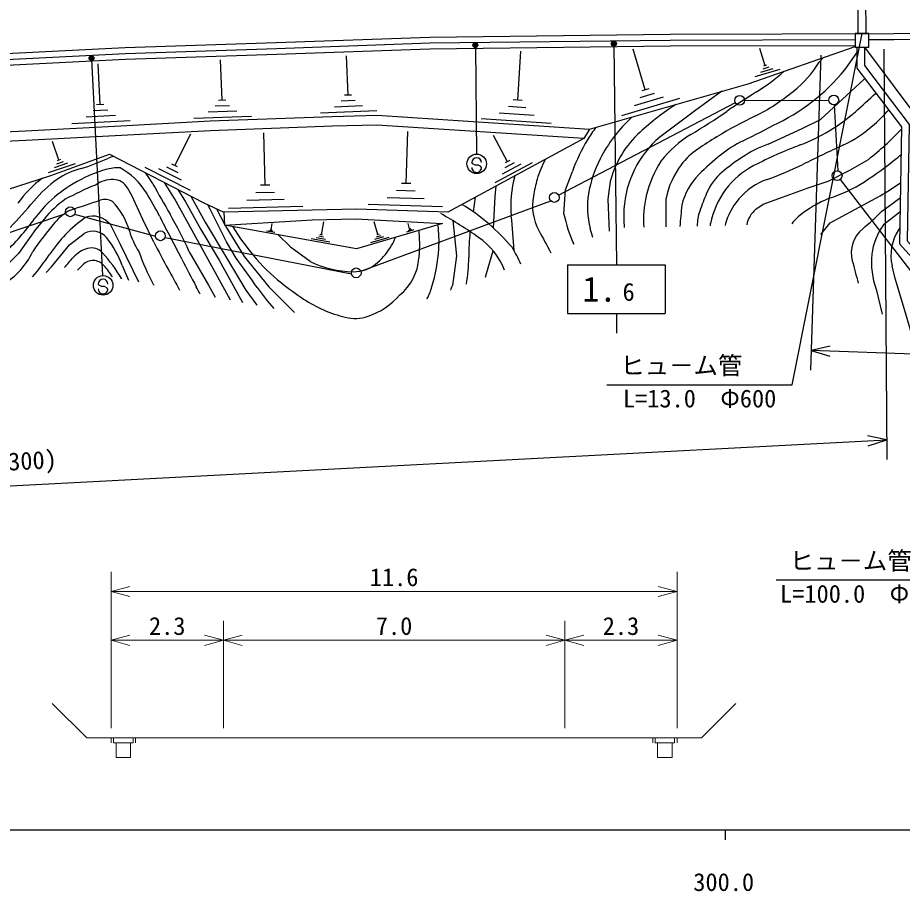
# Model space of a CAD drawing. Units: millimetres, scale not verified, with parts at other scales. Extents: x 40000 to 680000, y 20000 to 380000.
# Drawn here: x 295491 to 386150, y 198715 to 288218 of the extents above; entities that cross this region are included whole.
import ezdxf
from ezdxf.enums import TextEntityAlignment as Align

# ---------------------------------------------------------------- set-up
doc = ezdxf.new("R2010")
doc.units = ezdxf.units.MM
doc.header["$LTSCALE"] = 1000
doc.header["$PDMODE"] = 32
doc.header["$PDSIZE"] = 500
for name, color, linetype, lineweight in [('M-BGD', 7, 'Continuous', 25), ('M-STR-HTXT', 7, 'Continuous', 13), ('M-STR-STRC', 7, 'Continuous', 25), ('M-TTL-BAND', 7, 'Continuous', 25)]:
    doc.layers.add(name, color=color, linetype=linetype, lineweight=lineweight)
doc.styles.add('ＭＳ ゴシック', font='')
doc.styles.get('ＭＳ ゴシック').set_extended_font_data('MS Gothic')

msp = doc.modelspace()

# ---------------------------------------------------------------- linework, layer by layer
at = {"layer": 'M-BGD'}
for p, q in [((381563, 297104), (381604, 286583)), ((382363, 297107), (382404, 286586)), ((374876, 250620), (382019, 286584)), ((346731, 279762), (347060, 284786)), ((359812, 280827), (358563, 284992)), ((372085, 283293), (371550, 285078)), ((382276, 285203), (388478, 276886)), ((384259, 284991), (384561, 242963)), ((316439, 279764), (316278, 283892)), ((329347, 280279), (329189, 284321)), ((377806, 284371), (376730, 252111)), ((377641, 283675), (378085, 284144)), ((380611, 283341), (381477, 284634)), ((303942, 279304), (303730, 283494)), ((373589, 282911), (371039, 282146)), ((372875, 282974), (371600, 282592)), ((372480, 283134), (371843, 282943)), ((372244, 283341), (371926, 283246)), ((329708, 280293), (328986, 280265)), ((360734, 280454), (359247, 280009)), ((360184, 280938), (359440, 280715)), ((304316, 279323), (303568, 279285)), ((316807, 279778), (316070, 279750)), ((330091, 279729), (328647, 279673)), ((347179, 279733), (346282, 279792)), ((350917, 270041), (369044, 279516)), ((363322, 279933), (357372, 278150)), ((361656, 280082), (358681, 279191)), ((369986, 279726), (378628, 279776)), ((379158, 279280), (379535, 272529)), ((304720, 278743), (303224, 278668)), ((317959, 278642), (315011, 278527)), ((317199, 279203), (315725, 279146)), ((332302, 278659), (326527, 278434)), ((330835, 279180), (327948, 279067)), ((348431, 278209), (344842, 278445)), ((347581, 278986), (345786, 279104)), ((307025, 277660), (301040, 277357)), ((305499, 278183), (302506, 278031)), ((319456, 278110), (313559, 277880)), ((350177, 277374), (343001, 277845)), ((335291, 271230), (335463, 276546)), ((311593, 273078), (313245, 276328)), ((320850, 271063), (320722, 276418)), ((345683, 273465), (344242, 276133)), ((299719, 273614), (299061, 275544)), ((301380, 273257), (298622, 272317)), ((300596, 273298), (299218, 272828)), ((300158, 273456), (299468, 273221)), ((299891, 273673), (299547, 273556)), ((311937, 272319), (310776, 272909)), ((311883, 272930), (311303, 273225)), ((348207, 273351), (344395, 271293)), ((347048, 273218), (345142, 272189)), ((346366, 273342), (345413, 272827)), ((345922, 273594), (345445, 273337)), ((313206, 270505), (308563, 272865)), ((312282, 271559), (309960, 272739)), ((321328, 271074), (320372, 271051)), ((335766, 271215), (334817, 271246)), ((379794, 271652), (388967, 259686)), ((321824, 270321), (319912, 270275)), ((336216, 270440), (334318, 270502)), ((322799, 269579), (318974, 269487)), ((330657, 262236), (350129, 269443)), ((337141, 269650), (333344, 269773)), ((342211, 268341), (342393, 269828)), ((315878, 268628), (316691, 267078)), ((324730, 268859), (317080, 268677)), ((339014, 268830), (331421, 269075)), ((291087, 265031), (300411, 268173)), ((301327, 268099), (309623, 265824)), ((385904, 268301), (384239, 267005)), ((321528, 266520), (321422, 266539)), ((321475, 266529), (321581, 267123)), ((326623, 265972), (326863, 267312)), ((332412, 265998), (332026, 267310)), ((335661, 266590), (335506, 267116)), ((335777, 266543), (335590, 266487)), ((335708, 266604), (335614, 266576)), ((366496, 266906), (366495, 267117)), ((310589, 265697), (329694, 261975)), ((321853, 266199), (321005, 266350)), ((321656, 266321), (321232, 266397)), ((321566, 266425), (321354, 266463)), ((327034, 265503), (326077, 265674)), ((326829, 265738), (326350, 265823)), ((326743, 265950), (326504, 265993)), ((333515, 265712), (331641, 265160)), ((332991, 265761), (332054, 265485)), ((332702, 265880), (332233, 265742)), ((332529, 266033), (332295, 265964)), ((336104, 266475), (335352, 266254)), ((335894, 266495), (335518, 266384)), ((327478, 265226), (325564, 265569)), ((352480, 264981), (352446, 265085)), ((301625, 262350), (302162, 262903)), ((306191, 262832), (306834, 261335)), ((306143, 261504), (306158, 261466)), ((383466, 260396), (384075, 257849)), ((378744, 254563), (376796, 254110)), ((565735, 247807), (376796, 254110)), ((376796, 254110), (378710, 253529)), ((355876, 250620), (374876, 250620)), ((191025, 234851), (384547, 244963)), ((384547, 244963), (382591, 245379)), ((382645, 244346), (384547, 244963)), ((373231, 230612), (392231, 230612))]:
    msp.add_line(p, q, dxfattribs=at)
for points in [[(294280, 284537), (306502, 285158), (321995, 285665), (337715, 286240), (362368, 286520), (385279, 286595), (405369, 286647), (428329, 286590), (437356, 285864), (445079, 285114), (455840, 284388), (466837, 284261), (478728, 284533), (489282, 284779), (500227, 284365), (506086, 284022), (511966, 283869), (528608, 282171)], [(184481, 275491), (190490, 275907), (196861, 277024), (210462, 278880), (224366, 279865), (231779, 280323), (243788, 280980), (265555, 282339), (280020, 283150), (286622, 283504), (294312, 283938), (306527, 284559), (322015, 285065), (337729, 285640), (362373, 285920), (381331, 285982)], [(382714, 285986), (385281, 285995), (405369, 286047), (428303, 285692), (437272, 284862), (444980, 284159), (455886, 283407), (466909, 283023), (478997, 283220), (489279, 283594), (500206, 283249), (505966, 282905), (511912, 282528), (528543, 280972)], [(184524, 274893), (190562, 275311), (196954, 276431), (210524, 278283), (224406, 279266), (231813, 279724), (243823, 280381), (265591, 281740), (280053, 282551), (286655, 282905), (294344, 283339), (306552, 283959), (322036, 284465), (337743, 285040), (362377, 285320), (381333, 285382)], [(354096, 276790), (370352, 281456), (381334, 285274)], [(381476, 285200), (381481, 283043), (386059, 277022), (385845, 265045), (390490, 259966), (393163, 253722)], [(382276, 285203), (382281, 283314), (386864, 277285), (386651, 265349), (391172, 260405), (393968, 253876)], [(372415, 275273), (375896, 276854), (377772, 277792), (382249, 281919)], [(367645, 280679), (364862, 278650), (361289, 275978)], [(184524, 274893), (188918, 274837), (195568, 274025), (204505, 272445), (212047, 271203), (215334, 270618), (233055, 272239), (248361, 273725), (264232, 274866), (275526, 275603), (286853, 276186), (296287, 276627), (306078, 277134), (315211, 277640), (327713, 278091), (332333, 278219), (354096, 276790)], [(353500, 275827), (332314, 277218), (327745, 277092), (315257, 276641), (306132, 276135), (296337, 275629), (286902, 275187), (275584, 274605), (264300, 273868), (248445, 272728), (233149, 271243), (214492, 269537), (225089, 262523)], [(354096, 276790), (353514, 275835), (339570, 268303), (330208, 268611), (316614, 268286)], [(287230, 266696), (291121, 269549), (298878, 272054), (304894, 274243), (314559, 269241), (316614, 268286)], [(371152, 268598), (371889, 269122), (373861, 269838), (376511, 270790), (378561, 271459), (380780, 272582), (382674, 273702)], [(351460, 268090), (351643, 270567), (352339, 272476)], [(317300, 259295), (314644, 264118), (311560, 269682), (310546, 271318)], [(356128, 266331), (356011, 269604), (356116, 270451), (356270, 271643)], [(309431, 265217), (308304, 267552), (307172, 270015), (306744, 270772)], [(311902, 270616), (312704, 269347), (314273, 266516), (316122, 263387), (317944, 260098), (318534, 259055)], [(344263, 266651), (344414, 269895), (344540, 270988)], [(313221, 269933), (314721, 267262), (318872, 260293), (319985, 258772)], [(361945, 266804), (361938, 267338), (361938, 269726)], [(377817, 266012), (378756, 267192), (381270, 268578), (383876, 269969)], [(317876, 263569), (316885, 265259), (315223, 268608), (314981, 269045)], [(298217, 267581), (297316, 266505), (295584, 264043), (294191, 262707)], [(316614, 268286), (316699, 266953), (325659, 267496), (330141, 267603), (339035, 267131), (330228, 264535), (316699, 266953)], [(307894, 261128), (306033, 264994), (304991, 267016)], [(316762, 266942), (316857, 266761), (318703, 263761), (321225, 260655), (323864, 258017)], [(340069, 267435), (340452, 263818), (340042, 260765)], [(298416, 262120), (298950, 262691), (300791, 264962), (302303, 266112)], [(322173, 265974), (323466, 264751), (325449, 263257)], [(336615, 266418), (336668, 264991), (336609, 263566)], [(313079, 264238), (315054, 260807), (315739, 259600)], [(343446, 261638), (343550, 261997), (344226, 264329)], [(388655, 247595), (388685, 248322), (387960, 251953), (387539, 254338), (386581, 257634), (385433, 261499), (385098, 262812)]]:
    msp.add_lwpolyline(points, dxfattribs=at)
msp.add_lwpolyline([(382711, 286587), (381329, 286582), (381334, 285199), (382717, 285205)], close=True, dxfattribs=at)
for centre in [(369487, 279748), (379128, 279779), (379471, 272034), (350480, 269799), (300884, 268332), (310120, 265871), (330184, 262075)]:
    msp.add_circle(centre, 500, dxfattribs=at)
for centre, radius, start, end in [((364324, 295841), 20531, 296.24253, 322.49585), ((368463, 289148), 10686, 307.50509, 329.19151), ((360465, 297871), 20326, 301.85809, 311.86999), ((411749, 215346), 76836, 121.85809, 124.57168), ((360835, 298103), 22443, 297.08055, 309.03416), ((335231, 331566), 70235, 311.02845, 313.33469), ((378660, 255189), 28805, 123.06736, 132.30536), ((325618, 340333), 74954, 301.23594, 304.57168), ((368895, 292879), 18952, 291.02751, 311.02845), ((368635, 293385), 21764, 312.38933, 317.74736), ((368812, 266760), 15324, 132.62644, 152.88134), ((388086, 241794), 40123, 115.12259, 121.49172), ((315101, 387497), 124558, 296.07494, 297.90869), ((363441, 270073), 11094, 141.49253, 149.47401), ((374683, 286759), 12793, 294.89975, 312.38933), ((362570, 299139), 32423, 308.32164, 316.41438), ((371677, 265216), 20656, 149.47401, 159.42402), ((366262, 268812), 10385, 132.30536, 164.18489), ((368087, 268000), 10482, 130.43257, 176.61409), ((370432, 266439), 11466, 121.23594, 141.9012), ((393114, 233586), 49748, 121.49172, 124.13762), ((375444, 264186), 12726, 116.07494, 128.56217), ((369255, 268776), 7232, 124.13762, 142.88064), ((376749, 263331), 12704, 109.94722, 123.64196), ((393023, 230113), 48292, 111.02751, 117.20448), ((462924, 96659), 196789, 114.89975, 116.23243), ((294370, 296882), 25301, 287.52462, 294.17075), ((305888, 271220), 2828, 100.62388, 114.17075), ((383183, 254478), 25141, 128.56217, 135.32177), ((382601, 254537), 23267, 123.64196, 129.8638), ((361788, 303111), 37737, 302.87695, 309.09616), ((365758, 298225), 31442, 309.09616, 310.09436), ((363358, 266787), 15434, 153.4009, 161.52117), ((366166, 268115), 12351, 152.88134, 170.47557), ((371581, 267119), 12015, 147.84042, 166.20475), ((370288, 267994), 8528, 142.88064, 168.2837), ((374821, 265523), 8478, 117.20448, 169.15846), ((361286, 302920), 33154, 289.41544, 296.23243), ((303571, 265968), 6969, 103.11764, 125.12969), ((308670, 258550), 14707, 106.42882, 120.60521), ((305812, 268245), 4599, 87.92596, 106.42882), ((302485, 266446), 7286, 31.66246, 61.35481), ((302362, 267244), 8014, 29.3259, 39.70254), ((357942, 268944), 11909, 165.07474, 184.93884), ((370084, 267430), 6720, 135.32177, 166.4641), ((371320, 268047), 5666, 129.8638, 157.19903), ((305044, 262302), 11787, 126.43965, 144.13852), ((306634, 261615), 12292, 125.12969, 140.55497), ((308149, 259431), 13683, 120.60521, 133.9155), ((314507, 243477), 29722, 111.82169, 118.4006), ((305225, 268602), 3035, 88.40518, 125.60216), ((305262, 269934), 1702, 29.48411, 88.40518), ((527073, 393480), 249728, 209.3259, 210.13872), ((373971, 265269), 26053, 165.75764, 169.6798), ((374561, 265255), 6782, 109.41544, 139.63655), ((374201, 283907), 14871, 287.47431, 302.87695), ((368455, 296536), 30718, 300.13222, 304.733), ((280831, 253092), 32728, 26.85293, 31.66246), ((397594, 257002), 34167, 157.19903, 160.50189), ((265797, 295212), 40589, 315.42461, 320.55497), ((307043, 260580), 12088, 133.9155, 144.09753), ((306207, 261310), 10157, 125.07858, 141.87465), ((189839, 605811), 355114, 288.22522, 288.74324), ((304426, 268118), 1490, 58.1113, 108.74324), ((299911, 264346), 7314, 16.05502, 43.53306), ((353630, 268973), 5377, 169.6798, 208.27272), ((361999, 268815), 8126, 170.47557, 195.62105), ((369462, 267639), 9834, 166.20475, 185.16764), ((374684, 265151), 6943, 139.63655, 157.937), ((383162, 258595), 12001, 112.00064, 129.73642), ((332983, 339207), 87315, 305.80003, 307.32934), ((303496, 263639), 5520, 118.03259, 139.4991), ((329734, 250695), 21579, 40.45601, 58.46106), ((370863, 267835), 13262, 176.61409, 184.87628), ((490694, 255980), 127808, 174.15178, 175.12775), ((369456, 266965), 4318, 160.50189, 181.18156), ((372990, 266426), 2845, 130.23979, 168.57815), ((363779, 288738), 28729, 309.59073, 314.90165), ((276598, 282621), 25498, 313.1382, 324.09753), ((311222, 255557), 15040, 125.81492, 146.16426), ((303193, 265595), 2292, 38.32476, 109.67055), ((374116, 300322), 71833, 206.85293, 208.59022), ((275603, 247481), 41051, 24.09199, 30.13872), ((313509, 223674), 51191, 55.19333, 60.33151), ((103134, 246925), 243849, 4.09932, 4.93884), ((368307, 271954), 17285, 192.91916, 203.41535), ((373630, 265578), 5805, 157.937, 166.43511), ((377863, 264969), 3712, 129.73642, 145.10008), ((324983, 245287), 33777, 139.4991, 145.84918), ((341170, 281495), 27832, 211.8591, 219.28353), ((326702, 265354), 11973, 356.05548, 7.86132), ((319793, 257014), 35699, 14.08104, 15.62105), ((384136, 264123), 3214, 129.59073, 194.72069), ((389002, 263359), 5998, 142.56545, 174.0942), ((392173, 262288), 7661, 145.31607, 146.8831), ((303196, 264515), 1830, 38.78447, 119.2233), ((297211, 259705), 9509, 19.1943, 38.78447), ((314387, 268512), 7750, 196.05502, 213.22083), ((252971, 234299), 66135, 26.18788, 28.59022), ((330564, 266869), 3819, 328.40359, 342.27852), ((374235, 263450), 32518, 174.95822, 179.6256), ((338462, 259567), 7476, 21.93326, 55.19333), ((1370437, 815843), 1159917, 208.27272, 208.4024), ((389757, 263864), 4776, 146.8831, 192.71708), ((486142, 357845), 199516, 207.66265, 208.55698), ((327033, 269041), 7965, 312.37975, 328.40359), ((290177, 267442), 7561, 300.25538, 335.01793), ((277130, 278410), 26003, 319.91206, 326.16426), ((303402, 261762), 2915, 104.86623, 139.29005), ((303050, 263089), 1542, 41.90706, 104.86623), ((290983, 252259), 17756, 31.37439, 41.90706), ((329360, 271808), 22743, 199.36599, 208.58925), ((333912, 275557), 18454, 219.28353, 231.84773), ((321475, 265715), 17213, 342.9395, 356.05548), ((336661, 258743), 11205, 22.15192, 32.1015), ((391157, 263136), 8165, 174.0942, 199.60976), ((123315, 416716), 234660, 318.95027, 319.29005), ((303212, 261858), 1482, 41.17599, 135.12304), ((374386, 294010), 69168, 206.18788, 208.82682), ((233273, 200239), 105680, 34.81285, 36.81705), ((329992, 272387), 10198, 243.54486, 269.23442), ((329905, 265892), 3702, 269.23442, 312.37975), ((331261, 263976), 5364, 309.07991, 355.61245), ((324004, 263779), 17714, 350.68722, 359.6256), ((692161, 345050), 321693, 194.72069, 195.13942), ((297513, 256872), 9054, 31.86719, 41.17599), ((613364, 427085), 344359, 208.55698, 208.96655), ((350691, 278668), 44951, 203.24922, 203.38231), ((240363, 220249), 83812, 28.23472, 28.82682), ((338556, 273448), 22554, 214.81285, 221.73834), ((344608, 289173), 35769, 231.84773, 236.36898), ((333226, 261820), 4844, 330.17151, 346.20246), ((308098, 272762), 34122, 338.60517, 339.41535), ((332193, 270509), 13353, 236.36898, 256.43837), ((329089, 264558), 7305, 288.37963, 319.47951), ((330056, 261650), 4240, 256.43837, 288.37963)]:
    msp.add_arc(centre, radius, start, end, dxfattribs=at)
at = {"layer": 'M-STR-HTXT'}
for p, q in [((305068, 215430), (305068, 231430)), ((363068, 215430), (363068, 231430)), ((307000, 229948), (305068, 229430)), ((305068, 229430), (363068, 229430)), ((305068, 229430), (307000, 228913)), ((363068, 229430), (361136, 229948)), ((361136, 228913), (363068, 229430)), ((316568, 215430), (316568, 226430)), ((351568, 215430), (351568, 226430)), ((307000, 224948), (305068, 224430)), ((316568, 224430), (314636, 224948)), ((318500, 224948), (316568, 224430)), ((351568, 224430), (349636, 224948)), ((353500, 224948), (351568, 224430)), ((363068, 224430), (361136, 224948)), ((305068, 224430), (316568, 224430)), ((305068, 224430), (307000, 223913)), ((314636, 223913), (316568, 224430)), ((316568, 224430), (351568, 224430)), ((316568, 224430), (318500, 223913)), ((349636, 223913), (351568, 224430)), ((351568, 224430), (363068, 224430)), ((351568, 224430), (353500, 223913)), ((361136, 223913), (363068, 224430)), ((302568, 214430), (299033, 217966)), ((365568, 214430), (369104, 217966)), ((302568, 214430), (305068, 214430)), ((305068, 214430), (316568, 214430)), ((305068, 214430), (305068, 213930)), ((305318, 214430), (305318, 213930)), ((307318, 214430), (307318, 213930)), ((307568, 214430), (307568, 213930)), ((316568, 214430), (351568, 214430)), ((351568, 214430), (363068, 214430)), ((360568, 214430), (360568, 213930)), ((360818, 214430), (360818, 213930)), ((362818, 214430), (362818, 213930)), ((363068, 214430), (365568, 214430)), ((363068, 214430), (363068, 213930)), ((305318, 213930), (307318, 213930)), ((305568, 213930), (305568, 212430)), ((307068, 213930), (307068, 212430)), ((360818, 213930), (362818, 213930)), ((361068, 213930), (361068, 212430)), ((362568, 213930), (362568, 212430)), ((305568, 212430), (307068, 212430)), ((361068, 212430), (362568, 212430))]:
    msp.add_line(p, q, dxfattribs=at)
at = {"layer": 'M-STR-STRC'}
for p, q in [((342395, 285243), (342520, 274245)), ((356595, 285404), (356851, 262912)), ((303069, 283933), (304194, 261794)), ((342132, 273256), (342032, 273374)), ((342377, 273117), (342132, 273256)), ((342677, 273114), (342377, 273117)), ((342923, 273003), (342677, 273114)), ((343028, 272866), (342923, 273003)), ((351851, 262912), (361851, 262912)), ((351851, 262912), (351851, 257912)), ((361851, 262912), (361851, 257912)), ((303846, 260806), (303746, 260924)), ((304090, 260666), (303846, 260806)), ((304391, 260664), (304090, 260666)), ((304636, 260552), (304391, 260664)), ((304742, 260416), (304636, 260552)), ((351851, 257912), (361851, 257912)), ((356851, 257912), (356851, 255912))]:
    msp.add_line(p, q, dxfattribs=at)
msp.add_lwpolyline([(184524, 274893), (190562, 275311), (196954, 276431), (210524, 278283), (224406, 279266), (231813, 279724), (243823, 280381), (265591, 281740), (280053, 282551), (286655, 282905), (294344, 283339), (306552, 283959), (322036, 284465), (337743, 285040), (362377, 285320), (381333, 285382)], dxfattribs=at)
for centre, radius in [((356594, 285554), 150), ((356594, 285554), 120), ((356594, 285554), 90), ((356594, 285554), 60), ((356594, 285554), 30), ((342393, 285393), 150), ((342393, 285393), 120), ((342393, 285393), 90), ((342393, 285393), 60), ((342393, 285393), 30), ((303061, 284082), 150), ((303061, 284082), 120), ((303061, 284082), 90), ((303061, 284082), 60), ((303061, 284082), 30), ((342531, 273245), 1000), ((304245, 260795), 1000)]:
    msp.add_circle(centre, radius, dxfattribs=at)
for centre, start, end in [((342532, 273370), 359.55488, 179.55488), ((342528, 272870), 179.55488, 359.55488), ((304246, 260920), 359.55488, 179.55488), ((304242, 260420), 179.55488, 359.55488)]:
    msp.add_arc(centre, 500, start, end, dxfattribs=at)
for p in [(342393, 285393), (356594, 285554), (303061, 284082)]:
    msp.add_point(p, dxfattribs=at)
at = {"layer": 'M-TTL-BAND'}
for p, q in [((40000, 205000), (579000, 205000)), ((368000, 205000), (368000, 204000))]:
    msp.add_line(p, q, dxfattribs=at)

# ---------------------------------------------------------------- texts
at = {"layer": 'M-BGD', "style": 'ＭＳ ゴシック'}
for p in [(357251, 251120), (374606, 231112)]:
    msp.add_text('ヒュ－ム管', height=1833, dxfattribs=at).set_placement(p, align=Align.BOTTOM_LEFT)
for s, p in [('L=13.0\u3000Φ600', (365376, 250120)), ('L=100.0\u3000Φ1500', (382731, 230112))]:
    msp.add_text(s, height=1833, dxfattribs=at).set_placement(p, align=Align.TOP_CENTER)
msp.add_text('側溝(PU3-B300-H300)', height=1833, rotation=2.991, dxfattribs=at).set_placement((287734, 240906), align=Align.BOTTOM_CENTER)
at = {"layer": 'M-STR-HTXT', "style": 'ＭＳ ゴシック'}
for s, p in [('11.6', (334068, 229430)), ('2.3', (310818, 224430)), ('7.0', (334068, 224430)), ('2.3', (357318, 224430))]:
    msp.add_text(s, height=1833, dxfattribs=at).set_placement(p, align=Align.BOTTOM_CENTER)
at = {"layer": 'M-STR-STRC', "style": 'ＭＳ ゴシック'}
msp.add_text('1.', height=2566, dxfattribs=at).set_placement((356851, 260412), align=Align.MIDDLE_RIGHT)
msp.add_text('6', height=1833, dxfattribs=at).set_placement((358101, 258662), align=Align.BOTTOM_CENTER)
at = {"layer": 'M-TTL-BAND', "style": 'ＭＳ ゴシック'}
msp.add_text('300.0', height=1833, dxfattribs=at).set_placement((367844, 198195), align=Align.BOTTOM_CENTER)

doc.saveas('drawing.dxf')
